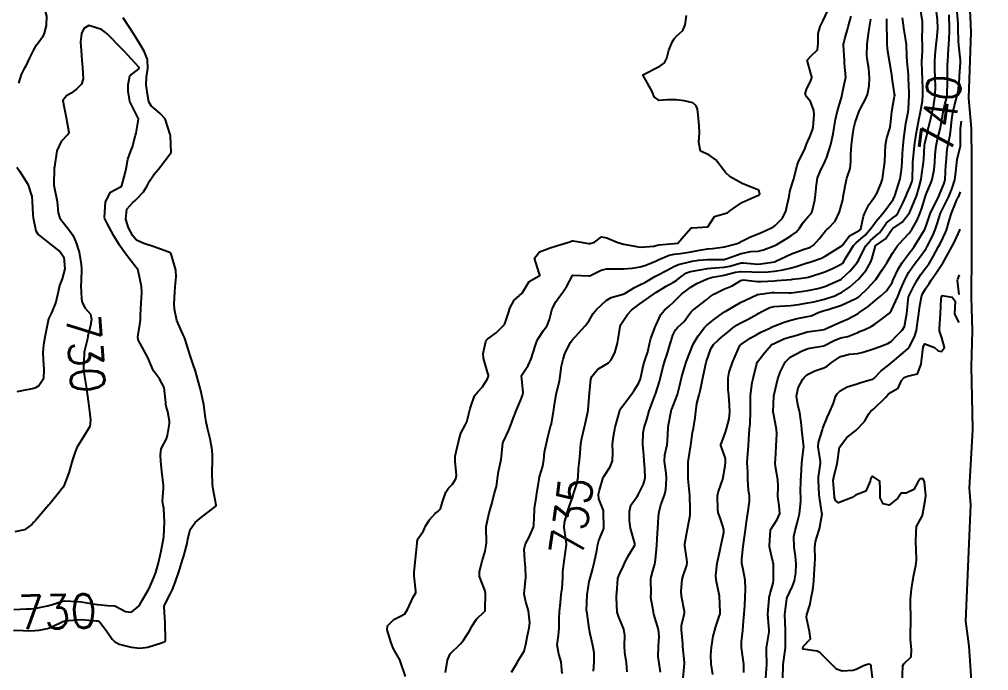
# Model space of a CAD drawing. Header units: metres. Extents: x 318500 to 325275, y 7408834 to 7428799.
# Drawn here: x 324005.7 to 324121.1, y 7421037.8 to 7421115.3 of the extents above; entities that cross this region are included whole.
import ezdxf
from ezdxf.enums import TextEntityAlignment as Align

# ---------------------------------------------------------------- set-up
doc = ezdxf.new("R2010")
doc.units = ezdxf.units.M
doc.header["$MEASUREMENT"] = 0
for name, color, linetype in [('Area', 45, 'Continuous'), ('Cotas', 45, 'Continuous'), ('Curvas de Nivel 1m', 11, 'Continuous'), ('Curvas de Nivel 5m', 15, 'Continuous'), ('Vias Primárias', 230, 'Continuous')]:
    doc.layers.add(name, color=color, linetype=linetype)
doc.styles.add('Style-STANDARD', font='STANDARD.shx')

msp = doc.modelspace()

# ---------------------------------------------------------------- linework, layer by layer
at = {"layer": 'Area'}
msp.add_lwpolyline([(324118.76, 7421117.38), (324118.94, 7421113.77), (324118.67, 7421105.9), (324118.96, 7421102.3), (324119.01, 7421098.55), (324119.02, 7421087.43), (324118.98, 7421082.22), (324119.1, 7421078.19), (324118.98, 7421073.93), (324119.1, 7421068.48), (324119.12, 7421066.42), (324118.72, 7421059.46), (324118.88, 7421057.51), (324118.31, 7421043.64), (324118.71, 7421040.66), (324119.02, 7421035.97)], dxfattribs=at)
at = {"layer": 'Curvas de Nivel 1m', "flags": 128}
for points, elevation in [([(324004.79, 7421118.9), (324005.99, 7421118.6), (324007.46, 7421118.18), (324007.98, 7421117.93), (324008.26, 7421117.65), (324008.5, 7421117.11), (324008.9, 7421115.64), (324008.86, 7421114.56), (324008.62, 7421113.64), (324008.42, 7421113.15), (324007.91, 7421112.45), (324007.54, 7421112.02), (324007.33, 7421111.66), (324006.86, 7421110.69), (324006.38, 7421109.67), (324006.2, 7421109.34), (324005.87, 7421108.7), (324005.55, 7421107.67)], 731), ([(324051.64, 7421037.05), (324050.95, 7421039.06), (324050.22, 7421040.33), (324049.91, 7421041.08), (324049.46, 7421042.62), (324049.5, 7421043.08), (324050.23, 7421043.86), (324051.02, 7421044.23), (324051.56, 7421044.51), (324051.88, 7421045.05), (324052.58, 7421046.57), (324052.85, 7421047.03), (324052.88, 7421047.21), (324052.67, 7421049.04), (324052.66, 7421049.46), (324052.81, 7421051.03), (324053.02, 7421052.92), (324053.03, 7421053.03), (324053.04, 7421053.13), (324053.14, 7421053.47), (324053.79, 7421054.39), (324054.04, 7421055.02), (324054.47, 7421055.72), (324055.18, 7421056.46), (324055.49, 7421056.7), (324055.8, 7421057), (324056.05, 7421057.85), (324056.44, 7421058.99), (324056.75, 7421059.46), (324057.22, 7421059.96), (324057.63, 7421060.58), (324057.71, 7421060.97), (324057.55, 7421062.69), (324057.53, 7421062.98), (324057.56, 7421063.27), (324057.93, 7421064.97), (324058.23, 7421066.04), (324058.73, 7421066.96), (324058.93, 7421067.35), (324059.35, 7421068.95), (324059.86, 7421070.45), (324060.23, 7421070.94), (324060.79, 7421071.52), (324061.39, 7421072.48), (324061.51, 7421072.82), (324061.51, 7421072.93), (324061.41, 7421073.3), (324060.9, 7421074.94), (324060.88, 7421075.49), (324061.21, 7421076.93), (324061.29, 7421077.09), (324061.45, 7421077.23), (324062.43, 7421077.95), (324063.39, 7421078.9), (324063.42, 7421078.96), (324063.48, 7421079.16), (324063.92, 7421080.48), (324064.06, 7421080.89), (324064.57, 7421081.84), (324065.53, 7421082.69), (324065.63, 7421082.88), (324066.35, 7421084.07), (324067.56, 7421084.76), (324067.62, 7421084.79), (324067.63, 7421084.85), (324067.56, 7421085.08), (324066.97, 7421086.86), (324067.6, 7421087.62), (324068.85, 7421088.08), (324069.6, 7421088.31), (324069.99, 7421088.44), (324071.2, 7421088.8), (324071.49, 7421088.92), (324071.61, 7421088.93), (324072.31, 7421088.79), (324073.43, 7421088.59), (324073.61, 7421088.6), (324074.12, 7421088.76), (324074.96, 7421089.41), (324075.62, 7421089.27), (324076.91, 7421088.73), (324077.61, 7421088.53), (324079.13, 7421088.22), (324079.6, 7421088.18), (324081.2, 7421088.26), (324081.61, 7421088.38), (324081.83, 7421088.43), (324083.61, 7421088.58), (324084.06, 7421088.63), (324084.77, 7421089.47), (324085.64, 7421090.45), (324085.77, 7421090.48), (324087.64, 7421090.58), (324088.43, 7421091.8), (324089.66, 7421092.15), (324089.96, 7421092.26), (324090.37, 7421092.55), (324091.68, 7421093.46), (324093.44, 7421094.26), (324093.69, 7421094.36), (324093.77, 7421094.42), (324093.8, 7421094.5), (324093.7, 7421094.95), (324092.98, 7421095.23), (324091.71, 7421095.73), (324090.27, 7421096.55), (324089.73, 7421097.04), (324088.56, 7421098.57), (324087.76, 7421099.17), (324086.74, 7421099.57), (324086.54, 7421100.6), (324086.63, 7421101.75), (324086.59, 7421102.6), (324086.49, 7421103.93), (324086.4, 7421104.6), (324086.23, 7421105), (324085.84, 7421105.33), (324084.79, 7421105.58), (324083.84, 7421105.71), (324082.78, 7421105.71), (324081.84, 7421105.63), (324081.24, 7421106.06), (324081, 7421106.67), (324079.88, 7421108.69), (324081.9, 7421109.71), (324082.47, 7421110.09), (324082.75, 7421110.65), (324082.98, 7421111.59), (324083.42, 7421112.65), (324083.61, 7421112.97), (324083.94, 7421113.33), (324084.64, 7421113.94), (324084.91, 7421114.63), (324085.09, 7421115.74)], 732), ([(324056.39, 7421037.53), (324056.62, 7421038.99), (324056.96, 7421039.74), (324058.16, 7421040.96), (324058.55, 7421041.38), (324058.99, 7421042.04), (324059.32, 7421042.63), (324059.47, 7421042.95), (324060.08, 7421043.88), (324061.03, 7421044.78), (324061.1, 7421044.86), (324061.11, 7421044.93), (324061.12, 7421045.01), (324061.14, 7421046.93), (324061.06, 7421047.35), (324060.46, 7421048.94), (324060.45, 7421049.57), (324060.8, 7421050.93), (324060.87, 7421051.17), (324061.12, 7421051.97), (324061.28, 7421052.93), (324061.22, 7421054.87), (324061.22, 7421054.93), (324061.58, 7421056.53), (324061.7, 7421056.92), (324061.9, 7421057.62), (324062.21, 7421058.92), (324062.46, 7421059.67), (324062.64, 7421060.91), (324062.7, 7421061.45), (324063.04, 7421062.9), (324063.22, 7421064.83), (324063.23, 7421064.9), (324063.25, 7421064.94), (324063.29, 7421065.03), (324063.9, 7421066.3), (324064.12, 7421066.89), (324064.44, 7421067.77), (324064.88, 7421068.88), (324065.36, 7421069.99), (324065.61, 7421070.62), (324065.64, 7421070.87), (324065.45, 7421072.83), (324065.46, 7421072.88), (324066.23, 7421074.06), (324066.6, 7421074.86), (324067.1, 7421076.51), (324067.21, 7421076.85), (324067.28, 7421077.02), (324067.46, 7421077.33), (324068.08, 7421078.23), (324068.49, 7421078.83), (324068.77, 7421079.55), (324069.11, 7421080.83), (324069.52, 7421081.66), (324070.02, 7421082.32), (324070.37, 7421082.81), (324070.82, 7421083.53), (324071.51, 7421084.8), (324071.53, 7421084.83), (324071.56, 7421084.83), (324072.56, 7421084.79), (324073.56, 7421084.74), (324073.59, 7421084.74), (324073.64, 7421084.77), (324074.91, 7421085.41), (324075.57, 7421085.59), (324076.72, 7421085.58), (324077.57, 7421085.58), (324078.6, 7421085.68), (324079.58, 7421085.81), (324080.24, 7421086.02), (324081.59, 7421086.59), (324081.64, 7421086.61), (324081.73, 7421086.66), (324083.02, 7421087.22), (324083.6, 7421087.33), (324084.37, 7421087.4), (324085.6, 7421087.6), (324086.87, 7421087.85), (324087.6, 7421087.96), (324088.18, 7421087.99), (324089.61, 7421088.19), (324090.98, 7421088.54), (324091.42, 7421088.73), (324091.61, 7421088.84), (324092.72, 7421089.41), (324093.63, 7421089.76), (324094.16, 7421089.97), (324095.22, 7421090.48), (324095.49, 7421090.63), (324095.64, 7421090.74), (324096.5, 7421091.63), (324096.9, 7421092.46), (324097.28, 7421094.05), (324097.33, 7421094.46), (324097.38, 7421094.77), (324097.71, 7421095.81), (324097.87, 7421096.3), (324097.91, 7421096.45), (324098.27, 7421097.92), (324098.47, 7421098.44), (324099.17, 7421099.83), (324099.39, 7421100.43), (324099.49, 7421100.71), (324099.78, 7421101.29), (324100.09, 7421102.12), (324100.15, 7421102.42), (324100.29, 7421103.94), (324100.26, 7421104.42), (324099.84, 7421105.48), (324099.43, 7421106.01), (324099.22, 7421106.43), (324099.36, 7421106.92), (324099.87, 7421107.98), (324099.99, 7421108.3), (324100.01, 7421108.42), (324099.89, 7421108.83), (324099.44, 7421110.43), (324099.92, 7421110.94), (324100.67, 7421111.66), (324100.78, 7421112.41), (324100.75, 7421113.61), (324100.98, 7421114.41), (324101.32, 7421115.06), (324101.94, 7421116.4)], 733), ([(324064.25, 7421037.56), (324064.95, 7421038.77), (324064.99, 7421038.83), (324065.02, 7421038.87), (324065.74, 7421040.08), (324065.97, 7421040.86), (324066.12, 7421041.72), (324066.35, 7421042.86), (324066.42, 7421043.45), (324066.27, 7421044.86), (324065.94, 7421045.96), (324065.75, 7421046.86), (324065.86, 7421048.07), (324065.95, 7421048.86), (324065.93, 7421050.03), (324065.84, 7421050.86), (324065.76, 7421052.23), (324065.92, 7421052.86), (324066.35, 7421053.65), (324066.87, 7421054.85), (324066.91, 7421055.1), (324066.97, 7421056.85), (324066.99, 7421057.05), (324067.2, 7421058.28), (324067.28, 7421058.85), (324067.53, 7421060.56), (324067.6, 7421060.84), (324068, 7421062.1), (324068.09, 7421062.84), (324068.19, 7421063.74), (324068.41, 7421064.83), (324068.57, 7421065.56), (324068.91, 7421066.83), (324069, 7421067.15), (324069.3, 7421068.82), (324069.35, 7421069.16), (324069.55, 7421070.64), (324069.59, 7421070.82), (324069.97, 7421072.23), (324070.06, 7421072.81), (324070.21, 7421074.02), (324070.39, 7421074.81), (324070.66, 7421075.58), (324071.27, 7421076.8), (324071.34, 7421076.92), (324071.45, 7421077.07), (324072.27, 7421077.98), (324073.04, 7421078.78), (324073.23, 7421079.02), (324073.49, 7421079.45), (324073.99, 7421080.28), (324074.37, 7421080.76), (324075.52, 7421081.82), (324076.11, 7421082.15), (324077.53, 7421082.55), (324077.88, 7421082.71), (324078.89, 7421083.35), (324079.54, 7421083.66), (324080.22, 7421084.01), (324081.32, 7421084.66), (324081.48, 7421084.75), (324081.56, 7421084.79), (324082.8, 7421085.42), (324083.58, 7421085.86), (324084.12, 7421086.09), (324085.59, 7421086.46), (324085.72, 7421086.48), (324086.57, 7421086.6), (324087.59, 7421086.69), (324089.46, 7421086.7), (324089.59, 7421086.71), (324089.81, 7421086.77), (324091.6, 7421087.4), (324092.73, 7421087.64), (324093.6, 7421087.7), (324094.26, 7421087.84), (324095.61, 7421088.37), (324095.83, 7421088.48), (324096.94, 7421089.14), (324097.63, 7421089.57), (324098.13, 7421089.94), (324098.54, 7421090.44), (324098.98, 7421091.1), (324099.66, 7421091.88), (324099.92, 7421092.16), (324100.06, 7421092.42), (324100.36, 7421093.74), (324100.45, 7421094.41), (324100.55, 7421095.57), (324100.7, 7421096.41), (324100.98, 7421097.16), (324101.59, 7421098.4), (324101.64, 7421098.51), (324101.75, 7421098.75), (324102.28, 7421100.39), (324102.54, 7421101.64), (324102.66, 7421102.39), (324102.84, 7421103.36), (324103.08, 7421104.38), (324103.56, 7421106.09), (324103.62, 7421106.37), (324103.66, 7421106.57), (324103.87, 7421107.48), (324104.03, 7421108.22), (324104.04, 7421108.37), (324103.91, 7421110.08), (324103.89, 7421110.37), (324103.78, 7421112.22), (324103.78, 7421112.37), (324103.8, 7421112.5), (324103.94, 7421112.97), (324104.26, 7421114.06), (324104.35, 7421114.37), (324104.68, 7421115.67)], 734), ([(324082, 7421037.58), (324081.83, 7421038.65), (324081.73, 7421039.42), (324081.74, 7421040.65), (324081.84, 7421041.8), (324081.76, 7421042.65), (324081.2, 7421044.48), (324081.16, 7421044.66), (324081.14, 7421044.77), (324081.04, 7421045.4), (324080.85, 7421046.46), (324080.85, 7421046.66), (324080.86, 7421046.86), (324080.85, 7421048.66), (324080.87, 7421048.87), (324081.09, 7421049.64), (324081.32, 7421050.44), (324081.36, 7421050.66), (324081.39, 7421050.94), (324081.54, 7421052.65), (324081.65, 7421054.15), (324081.68, 7421054.65), (324081.74, 7421056.1), (324081.82, 7421056.65), (324082.04, 7421057.5), (324082.47, 7421058.65), (324082.63, 7421059.23), (324082.72, 7421060.65), (324082.66, 7421061.24), (324082.46, 7421062.65), (324082.49, 7421063.43), (324082.78, 7421064.65), (324082.84, 7421065.1), (324082.92, 7421066.64), (324082.96, 7421067.01), (324083.25, 7421068.64), (324083.28, 7421068.72), (324083.35, 7421068.89), (324084, 7421070.63), (324084.29, 7421071.72), (324084.5, 7421072.62), (324084.69, 7421073.34), (324085.1, 7421074.61), (324085.44, 7421075.51), (324085.89, 7421076.6), (324086.46, 7421077.6), (324087.24, 7421078.58), (324087.36, 7421078.71), (324087.48, 7421078.83), (324088.45, 7421079.62), (324089.51, 7421080.4), (324089.61, 7421080.46), (324089.75, 7421080.56), (324091.52, 7421081.59), (324093.46, 7421082.5), (324093.52, 7421082.51), (324095.27, 7421082.75), (324095.53, 7421082.76), (324097.27, 7421082.71), (324097.53, 7421082.73), (324099.03, 7421082.93), (324099.54, 7421083.01), (324100.72, 7421083.23), (324101.55, 7421083.49), (324102.18, 7421083.77), (324103.53, 7421084.37), (324103.55, 7421084.38), (324104.58, 7421085.35), (324105.39, 7421086.34), (324105.59, 7421086.67), (324106.15, 7421087.79), (324106.44, 7421088.33), (324106.98, 7421088.96), (324107.63, 7421089.51), (324108.07, 7421089.88), (324108.39, 7421090.31), (324108.91, 7421091.04), (324109.66, 7421091.64), (324110.03, 7421091.92), (324110.3, 7421092.28), (324110.87, 7421093.46), (324111.22, 7421094.27), (324111.36, 7421094.6), (324111.71, 7421095.4), (324111.95, 7421096.03), (324111.99, 7421096.26), (324112.02, 7421097.99), (324112.03, 7421098.26), (324112.2, 7421099.82), (324112.24, 7421100.26), (324112.42, 7421101.63), (324112.53, 7421102.26), (324112.75, 7421103.32), (324112.95, 7421104.25), (324113.17, 7421105.57), (324113.22, 7421106.25), (324113.22, 7421106.89), (324113.19, 7421108.25), (324113.15, 7421108.99), (324113.11, 7421110.25), (324113.17, 7421111.5), (324113.17, 7421112.25), (324113.15, 7421113.04), (324113.2, 7421114.25), (324113.18, 7421115.04), (324112.98, 7421116.26)], 738), ([(324084.7, 7421036.84), (324084.85, 7421038.61), (324084.85, 7421038.71), (324084.66, 7421040.61), (324084.64, 7421040.95), (324084.51, 7421042.61), (324084.51, 7421043.11), (324084.86, 7421044.61), (324084.86, 7421044.78), (324084.51, 7421046.62), (324084.46, 7421047.22), (324084.58, 7421048.62), (324084.67, 7421049.04), (324085.11, 7421050.31), (324085.17, 7421050.55), (324085.17, 7421050.61), (324085.17, 7421050.67), (324085.11, 7421051), (324084.89, 7421052.61), (324084.89, 7421052.85), (324085.16, 7421054.38), (324085.19, 7421054.58), (324085.2, 7421054.61), (324085.53, 7421056.26), (324085.54, 7421056.6), (324085.54, 7421056.95), (324085.47, 7421058.61), (324085.27, 7421060.57), (324085.28, 7421060.61), (324085.27, 7421062.61), (324085.6, 7421064.61), (324085.82, 7421066.1), (324085.9, 7421066.6), (324086.1, 7421067.84), (324086.18, 7421068.6), (324086.31, 7421069.55), (324086.58, 7421070.59), (324086.74, 7421071.23), (324087.02, 7421072.59), (324087.43, 7421074.46), (324087.45, 7421074.56), (324087.46, 7421074.58), (324087.98, 7421076.04), (324088.31, 7421076.57), (324088.89, 7421077.13), (324089.47, 7421077.61), (324089.99, 7421078.04), (324090.61, 7421078.54), (324091.11, 7421078.91), (324091.49, 7421079.13), (324092.41, 7421079.6), (324093.51, 7421080.18), (324093.71, 7421080.29), (324094.05, 7421080.49), (324095.02, 7421080.98), (324095.52, 7421081.09), (324096.17, 7421081.12), (324097.52, 7421081.22), (324098.41, 7421081.33), (324099.52, 7421081.52), (324100.26, 7421081.67), (324101.53, 7421081.97), (324102.74, 7421082.38), (324103.28, 7421082.63), (324103.54, 7421082.76), (324104.51, 7421083.39), (324105.56, 7421084.34), (324106.47, 7421085.44), (324107.01, 7421086.33), (324107.17, 7421086.75), (324107.58, 7421088.32), (324107.59, 7421088.34), (324107.61, 7421088.35), (324108.77, 7421089.15), (324109.57, 7421090.29), (324109.6, 7421090.33), (324109.64, 7421090.37), (324110.78, 7421091.14), (324111.64, 7421092.26), (324111.67, 7421092.32), (324112.25, 7421093.69), (324112.45, 7421094.25), (324112.76, 7421095.2), (324113.01, 7421096.25), (324113.1, 7421096.87), (324113.3, 7421098.24), (324113.34, 7421098.66), (324113.44, 7421100.24), (324113.48, 7421100.54), (324113.8, 7421101.92), (324113.86, 7421102.18), (324113.87, 7421102.24), (324114.25, 7421103.8), (324114.35, 7421104.23), (324114.49, 7421104.88), (324114.68, 7421106.23), (324114.73, 7421107.37), (324114.71, 7421108.23), (324114.65, 7421109.48), (324114.64, 7421110.23), (324114.7, 7421111.01), (324114.83, 7421112.23), (324114.94, 7421113.23), (324115, 7421114.22), (324114.98, 7421115.22), (324114.85, 7421116.23)], 739), ([(324091.9, 7421037.55), (324091.91, 7421038.52), (324091.81, 7421039.36), (324091.62, 7421040.52), (324091.63, 7421041.17), (324091.78, 7421042.52), (324091.88, 7421043.65), (324091.96, 7421044.52), (324092.04, 7421045.52), (324092.09, 7421046.51), (324092.12, 7421047.46), (324092.06, 7421048.52), (324091.83, 7421049.79), (324091.69, 7421050.52), (324091.67, 7421051.08), (324091.82, 7421052.52), (324091.98, 7421053.68), (324092.1, 7421054.52), (324092.24, 7421055.45), (324092.4, 7421056.51), (324092.58, 7421057.88), (324092.57, 7421058.51), (324092.47, 7421059.26), (324092.4, 7421060.51), (324092.38, 7421061.38), (324092.32, 7421062.51), (324092.37, 7421063.6), (324092.47, 7421064.51), (324092.52, 7421065.29), (324092.59, 7421066.51), (324092.65, 7421067.19), (324092.71, 7421068.51), (324092.69, 7421069.83), (324092.7, 7421070.51), (324092.92, 7421072.04), (324093.01, 7421072.51), (324093.42, 7421074.14), (324093.5, 7421074.43), (324093.54, 7421074.5), (324094.36, 7421075.57), (324095.17, 7421076.48), (324095.33, 7421076.6), (324095.45, 7421076.67), (324096.69, 7421077.24), (324097.47, 7421077.5), (324098.21, 7421077.7), (324099.47, 7421078.07), (324099.77, 7421078.13), (324101.48, 7421078.37), (324101.51, 7421078.37), (324101.56, 7421078.4), (324102.86, 7421079.01), (324103.49, 7421079.27), (324104.24, 7421079.61), (324105.51, 7421080.27), (324105.55, 7421080.3), (324105.62, 7421080.34), (324106.73, 7421081.11), (324107.52, 7421081.77), (324108.18, 7421082.31), (324108.88, 7421082.96), (324109.56, 7421083.96), (324109.66, 7421084.19), (324109.7, 7421084.29), (324110.3, 7421085.56), (324110.73, 7421086.27), (324111.6, 7421087.43), (324111.96, 7421087.9), (324112.21, 7421088.25), (324112.75, 7421089.12), (324113.42, 7421090.24), (324113.49, 7421090.39), (324113.65, 7421090.81), (324114.01, 7421091.89), (324114.15, 7421092.23), (324114.62, 7421093.17), (324115.12, 7421094.22), (324115.29, 7421094.62), (324115.71, 7421095.65), (324115.86, 7421096.07), (324115.88, 7421096.21), (324115.98, 7421097.97), (324116, 7421098.21), (324116.13, 7421099.84), (324116.19, 7421100.21), (324116.48, 7421101.52), (324116.56, 7421102.2), (324116.67, 7421103.35), (324116.81, 7421104.2), (324117.01, 7421105.02), (324117.33, 7421106.2), (324117.41, 7421106.64), (324117.58, 7421108.19), (324117.6, 7421108.47), (324117.71, 7421110.19), (324117.7, 7421110.4), (324117.49, 7421112.19), (324117.47, 7421112.67), (324117.44, 7421114.2), (324117.43, 7421114.73), (324117.33, 7421116.2)], 741), ([(324004.98, 7421042.57), (324006.1, 7421042.54), (324006.98, 7421042.5), (324008.03, 7421042.59), (324008.99, 7421042.77), (324009.61, 7421042.99), (324010.82, 7421043.59), (324011, 7421043.66), (324011.09, 7421043.68), (324013, 7421043.83), (324014.85, 7421043.69), (324015, 7421043.67), (324015.11, 7421043.65), (324015.25, 7421043.54), (324016.02, 7421042.49), (324016.7, 7421041.51), (324016.97, 7421041.21), (324017.54, 7421040.92), (324018.96, 7421040.54), (324020.01, 7421040.41), (324020.96, 7421040.54), (324022.58, 7421041.06), (324022.97, 7421041.21), (324023.06, 7421041.34), (324023.07, 7421041.43), (324023, 7421043.43), (324022.9, 7421045.31), (324022.9, 7421045.43), (324022.93, 7421045.52), (324023.02, 7421045.71), (324023.62, 7421046.85), (324023.89, 7421047.42), (324024.22, 7421048.26), (324024.61, 7421049.41), (324024.73, 7421049.77), (324025.1, 7421050.96), (324025.23, 7421051.41), (324025.63, 7421052.9), (324025.72, 7421053.4), (324025.98, 7421054.56), (324026.58, 7421055.39), (324027.16, 7421055.85), (324029.06, 7421057.35), (324029.1, 7421057.44), (324028.74, 7421059.36), (324028.67, 7421059.91), (324028.61, 7421061.36), (324028.65, 7421062.75), (324028.67, 7421063.36), (324028.63, 7421064), (324028.37, 7421065.36), (324028.07, 7421066.61), (324027.88, 7421067.37), (324027.81, 7421067.86), (324027.63, 7421069.38), (324027.36, 7421070.71), (324027.19, 7421071.38), (324027.12, 7421071.64), (324026.64, 7421073.39), (324026.33, 7421074.32), (324025.96, 7421075.4), (324025.44, 7421077.05), (324025.31, 7421077.41), (324025.15, 7421077.72), (324024.39, 7421079.42), (324024.14, 7421080.78), (324024.1, 7421081.42), (324024.16, 7421082.79), (324024.22, 7421083.42), (324024.33, 7421084.64), (324024.27, 7421085.42), (324023.78, 7421087.22), (324023.69, 7421087.43), (324023.58, 7421087.51), (324023.45, 7421087.56), (324021.59, 7421088.25), (324020.47, 7421088.6), (324019.6, 7421089.01), (324019.17, 7421089.49), (324018.67, 7421090.45), (324018.33, 7421091.5), (324018.47, 7421092.69), (324019.16, 7421093.49), (324019.44, 7421093.72), (324019.67, 7421093.94), (324020.42, 7421094.74), (324020.89, 7421095.47), (324021.15, 7421096.01), (324021.71, 7421096.86), (324022, 7421097.17), (324022.24, 7421097.45), (324023.74, 7421099.43), (324023.65, 7421101.43), (324023.63, 7421101.57), (324023, 7421103.44), (324022.44, 7421104.09), (324021.81, 7421104.57), (324021.34, 7421104.99), (324021.09, 7421105.47), (324020.93, 7421106.37), (324020.75, 7421107.48), (324020.78, 7421108.39), (324020.95, 7421109.47), (324020.9, 7421110.48), (324020.51, 7421111.48), (324019.92, 7421112.5), (324019.28, 7421113.5), (324018.02, 7421115.45)], 731), ([(324074.01, 7421037.68), (324074.09, 7421038.75), (324074.08, 7421039.87), (324073.93, 7421040.76), (324073.61, 7421042.14), (324073.49, 7421042.76), (324073.24, 7421044.56), (324073.21, 7421044.77), (324073.19, 7421044.93), (324073.24, 7421046.77), (324073.49, 7421048.35), (324073.61, 7421048.76), (324073.95, 7421049.9), (324074.15, 7421050.75), (324074.41, 7421052.04), (324074.52, 7421052.75), (324074.63, 7421053.26), (324075.16, 7421054.46), (324075.24, 7421054.66), (324075.25, 7421054.74), (324075.22, 7421056.71), (324075.22, 7421056.74), (324075.22, 7421056.77), (324075.19, 7421056.83), (324074.65, 7421058.19), (324074.61, 7421058.75), (324074.72, 7421059.25), (324075.18, 7421060.74), (324075.19, 7421060.79), (324075.24, 7421060.87), (324075.99, 7421062), (324076.26, 7421062.73), (324076.31, 7421063.7), (324076.28, 7421064.73), (324076.4, 7421065.64), (324076.61, 7421066.73), (324076.74, 7421067.31), (324077.14, 7421068.72), (324077.2, 7421068.87), (324077.35, 7421069.09), (324078.59, 7421070.7), (324078.91, 7421071.16), (324079.39, 7421071.95), (324079.61, 7421072.48), (324079.66, 7421072.69), (324079.95, 7421074.15), (324080.11, 7421074.68), (324080.49, 7421075.72), (324080.7, 7421076.67), (324080.84, 7421077.29), (324081.35, 7421078.66), (324081.39, 7421078.75), (324081.48, 7421078.93), (324082.03, 7421080.13), (324082.48, 7421080.65), (324083.04, 7421081.12), (324083.52, 7421081.63), (324084.55, 7421082.62), (324085.11, 7421083.04), (324085.54, 7421083.35), (324086.32, 7421083.83), (324087.56, 7421084.4), (324087.68, 7421084.45), (324088.17, 7421084.57), (324089.36, 7421084.77), (324089.56, 7421084.81), (324090.93, 7421085.18), (324091.57, 7421085.28), (324092.86, 7421085.22), (324093.57, 7421085.19), (324094.82, 7421085.24), (324095.57, 7421085.32), (324096.57, 7421085.47), (324097.58, 7421085.71), (324098.15, 7421085.87), (324099.59, 7421086.33), (324099.66, 7421086.35), (324099.87, 7421086.42), (324101.14, 7421086.86), (324101.6, 7421087.09), (324103.49, 7421088.26), (324103.61, 7421088.34), (324103.63, 7421088.37), (324104.48, 7421089.51), (324105.64, 7421090.14), (324105.76, 7421090.22), (324105.83, 7421090.34), (324106.16, 7421091.84), (324106.34, 7421092.33), (324106.8, 7421093.21), (324107.59, 7421094.32), (324107.63, 7421094.38), (324107.69, 7421094.48), (324108.26, 7421095.77), (324108.42, 7421096.31), (324108.58, 7421097.47), (324108.69, 7421098.31), (324108.75, 7421099.3), (324108.76, 7421100.31), (324108.92, 7421101.17), (324109.31, 7421102.3), (324109.38, 7421102.72), (324109.52, 7421104.29), (324109.85, 7421106.13), (324109.87, 7421106.27), (324109.87, 7421106.29), (324109.85, 7421106.43), (324109.58, 7421108.29), (324109.52, 7421108.66), (324109.25, 7421110.3), (324109.06, 7421111.45), (324108.99, 7421112.3), (324108.96, 7421113.29), (324108.93, 7421114.31), (324108.93, 7421115.35)], 736), ([(324078.01, 7421037.62), (324077.96, 7421038.7), (324077.76, 7421039.9), (324077.71, 7421040.7), (324077.74, 7421041.95), (324077.63, 7421042.7), (324077.02, 7421044.11), (324076.84, 7421044.71), (324076.74, 7421046.41), (324076.77, 7421046.71), (324076.8, 7421046.97), (324076.93, 7421048.71), (324076.96, 7421048.84), (324077.09, 7421049.22), (324077.57, 7421050.24), (324077.79, 7421050.7), (324078.25, 7421051.56), (324078.92, 7421052.69), (324078.93, 7421052.9), (324078.43, 7421054.7), (324078.3, 7421055.57), (324078.29, 7421056.7), (324078.46, 7421057.44), (324079.21, 7421058.47), (324079.35, 7421058.69), (324079.97, 7421059.94), (324080.16, 7421060.68), (324080.13, 7421061.81), (324080.06, 7421062.68), (324080, 7421063.4), (324079.88, 7421064.68), (324079.92, 7421066.07), (324080.05, 7421066.68), (324080.35, 7421067.66), (324080.66, 7421068.67), (324081.37, 7421070.6), (324081.39, 7421070.64), (324081.4, 7421070.66), (324081.86, 7421072.19), (324081.99, 7421072.65), (324082.26, 7421073.81), (324082.52, 7421074.65), (324082.76, 7421075.32), (324083.15, 7421076.64), (324083.21, 7421076.88), (324083.47, 7421077.68), (324083.77, 7421078.34), (324084.04, 7421078.63), (324084.79, 7421079.32), (324085.5, 7421080.27), (324085.65, 7421080.47), (324085.79, 7421080.61), (324087.52, 7421081.95), (324087.88, 7421082.23), (324088.36, 7421082.57), (324089.12, 7421082.98), (324089.54, 7421083.15), (324090.52, 7421083.57), (324091.56, 7421084.2), (324091.82, 7421084.26), (324093.55, 7421084.06), (324093.99, 7421084.06), (324095.56, 7421084.17), (324095.85, 7421084.19), (324097.56, 7421084.33), (324097.67, 7421084.34), (324098.51, 7421084.44), (324099.43, 7421084.55), (324099.56, 7421084.58), (324100.96, 7421085.02), (324101.57, 7421085.23), (324102.38, 7421085.59), (324103.59, 7421086.19), (324103.69, 7421086.27), (324103.76, 7421086.37), (324104.03, 7421086.8), (324104.98, 7421088.35), (324105.27, 7421088.69), (324105.62, 7421088.96), (324106.37, 7421089.59), (324107.01, 7421090.33), (324107.26, 7421090.71), (324107.65, 7421091.26), (324108.14, 7421091.83), (324108.56, 7421092.31), (324109.69, 7421093.85), (324109.88, 7421094.29), (324110.33, 7421095.66), (324110.52, 7421096.28), (324110.7, 7421097.31), (324110.75, 7421098.27), (324110.81, 7421099.32), (324110.88, 7421100.27), (324110.97, 7421101.08), (324111.12, 7421102.28), (324111.2, 7421102.88), (324111.47, 7421104.27), (324111.51, 7421104.6), (324111.59, 7421106.27), (324111.59, 7421106.54), (324111.52, 7421108.27), (324111.5, 7421108.66), (324111.36, 7421110.28), (324111.33, 7421110.86), (324111.27, 7421112.28), (324111.17, 7421113.05), (324110.95, 7421114.28), (324110.82, 7421115.44)], 737), ([(324094.52, 7421036.88), (324094.66, 7421038.47), (324094.62, 7421040.13), (324094.63, 7421040.48), (324094.92, 7421042.39), (324094.93, 7421042.47), (324094.93, 7421042.54), (324094.76, 7421044.47), (324094.93, 7421046.36), (324094.94, 7421046.48), (324094.96, 7421046.58), (324095.06, 7421046.93), (324095.39, 7421048.16), (324095.44, 7421048.47), (324095.45, 7421050.13), (324095.44, 7421050.48), (324095.38, 7421050.75), (324095.12, 7421051.78), (324094.96, 7421052.48), (324094.95, 7421052.66), (324095.07, 7421054.48), (324095.09, 7421054.55), (324095.16, 7421054.65), (324095.9, 7421055.75), (324096.18, 7421056.47), (324096.12, 7421057.39), (324095.96, 7421058.47), (324095.98, 7421059.71), (324095.95, 7421060.47), (324095.68, 7421062.06), (324095.66, 7421062.47), (324095.7, 7421062.9), (324095.78, 7421064.47), (324095.85, 7421065.93), (324095.8, 7421066.47), (324095.43, 7421068.4), (324095.42, 7421068.48), (324095.41, 7421068.54), (324095.5, 7421070.48), (324095.52, 7421070.63), (324095.95, 7421072.47), (324096.22, 7421073.28), (324096.83, 7421074.46), (324097.44, 7421075.07), (324098.79, 7421075.77), (324099.45, 7421076.05), (324099.74, 7421076.13), (324101.45, 7421076.4), (324102.73, 7421077.11), (324103.46, 7421077.35), (324104.29, 7421077.54), (324105.48, 7421078.02), (324105.69, 7421078.12), (324106.22, 7421078.33), (324107.08, 7421078.73), (324107.49, 7421079), (324108.26, 7421079.55), (324109.25, 7421080.29), (324109.51, 7421080.65), (324110.24, 7421082.28), (324110.61, 7421083.21), (324111.07, 7421084.27), (324111.23, 7421084.6), (324111.57, 7421085.18), (324112.01, 7421085.83), (324112.32, 7421086.25), (324112.88, 7421086.97), (324113.61, 7421088.01), (324113.74, 7421088.24), (324114.38, 7421089.48), (324114.7, 7421090.22), (324114.94, 7421090.94), (324115.34, 7421092.21), (324115.68, 7421092.94), (324116.33, 7421094.2), (324116.72, 7421095.18), (324117.03, 7421096.19), (324117.13, 7421096.79), (324117.26, 7421098.19), (324117.33, 7421098.62), (324117.71, 7421100.19), (324117.72, 7421100.25), (324117.69, 7421102.19), (324117.7, 7421102.3), (324117.81, 7421103.14)], 742), ([(324005.34, 7421097.68), (324005.71, 7421097.15), (324006.67, 7421095.66), (324007.13, 7421094.19), (324007.2, 7421093.65), (324007.28, 7421092.02), (324007.31, 7421091.65), (324007.62, 7421090.12), (324007.91, 7421089.65), (324009.59, 7421088.32), (324010.5, 7421087.61), (324010.94, 7421086.97), (324011.07, 7421085.6), (324010.74, 7421084.4), (324010.44, 7421083.61), (324010.28, 7421082.84), (324010.02, 7421081.61), (324009.49, 7421080.36), (324009.13, 7421079.63), (324008.84, 7421078.25), (324008.73, 7421077.63), (324008.53, 7421076.54), (324008.46, 7421075.63), (324008.49, 7421074.71), (324008.58, 7421073.63), (324008.52, 7421072.49), (324007.96, 7421071.64), (324007.59, 7421071.42), (324007.37, 7421071.35), (324005.95, 7421071.07), (324005.36, 7421070.95)], 731), ([(324096.55, 7421036.83), (324096.61, 7421038.45), (324096.63, 7421038.77), (324096.86, 7421040.45), (324096.87, 7421040.55), (324096.89, 7421042.45), (324096.88, 7421042.57), (324096.78, 7421044.45), (324097.05, 7421046.34), (324097.08, 7421046.45), (324097.72, 7421047.79), (324097.95, 7421048.44), (324098.12, 7421049.41), (324098.15, 7421050.43), (324098.06, 7421051.38), (324097.89, 7421052.44), (324097.88, 7421053.71), (324098.01, 7421054.44), (324098.28, 7421055.32), (324098.55, 7421056.43), (324098.69, 7421057.92), (324098.69, 7421058.43), (324098.65, 7421058.99), (324098.7, 7421060.43), (324098.72, 7421060.96), (324098.83, 7421062.43), (324099.03, 7421064.16), (324099.04, 7421064.42), (324099, 7421064.72), (324098.82, 7421066.43), (324098.77, 7421066.99), (324098.57, 7421068.43), (324098.35, 7421069.43), (324098.19, 7421070.44), (324098.39, 7421071.43), (324098.92, 7421072.43), (324099.13, 7421072.7), (324099.41, 7421072.95), (324100.37, 7421073.46), (324101.42, 7421073.78), (324101.84, 7421073.98), (324102.32, 7421074.39), (324103.44, 7421075.14), (324104.5, 7421075.42), (324105.44, 7421075.51), (324106.13, 7421075.65), (324107.45, 7421076.11), (324108.01, 7421076.31), (324109.07, 7421076.69), (324109.46, 7421076.95), (324110.12, 7421077.63), (324110.77, 7421078.27), (324111.03, 7421078.72), (324111.32, 7421080.26), (324111.53, 7421082.26), (324112.19, 7421083.61), (324112.54, 7421084.25), (324112.94, 7421084.88), (324113.58, 7421085.7), (324113.82, 7421086), (324113.97, 7421086.23), (324114.44, 7421087.06), (324115.09, 7421088.22), (324115.27, 7421088.56), (324115.63, 7421089.33), (324115.92, 7421089.92), (324116.04, 7421090.2), (324116.4, 7421091.46), (324116.62, 7421092.2), (324117.28, 7421093.78), (324117.48, 7421094.18), (324117.54, 7421094.33), (324117.7, 7421094.73)], 743), ([(324107.29, 7421036.31), (324107.07, 7421038.2), (324107.06, 7421038.32), (324106.95, 7421038.5), (324106.75, 7421038.53), (324106.15, 7421038.33), (324105.35, 7421037.93), (324104.94, 7421037.79), (324103.61, 7421037.69), (324102.94, 7421037.94), (324102.49, 7421038.37), (324100.97, 7421039.91), (324100.65, 7421040.07), (324098.97, 7421040.31), (324098.95, 7421040.4), (324098.95, 7421040.42), (324098.95, 7421040.44), (324098.97, 7421040.63), (324099.85, 7421041.54), (324099.72, 7421042.41), (324099.36, 7421044.08), (324099.41, 7421044.42), (324099.79, 7421045.67), (324099.93, 7421046.41), (324100.12, 7421047.36), (324100.24, 7421048.41), (324100.28, 7421049.22), (324100.37, 7421050.41), (324100.39, 7421051.13), (324100.37, 7421052.41), (324100.43, 7421053.12), (324100.85, 7421054.4), (324100.92, 7421054.65), (324101.19, 7421056.19), (324101.22, 7421056.37), (324101.22, 7421056.4), (324101.21, 7421056.42), (324101.19, 7421056.54), (324100.93, 7421058.4), (324100.9, 7421058.71), (324100.8, 7421060.4), (324100.82, 7421060.83), (324101.05, 7421062.4), (324101.05, 7421062.63), (324100.78, 7421064.41), (324100.79, 7421064.91), (324101.26, 7421066.4), (324101.27, 7421066.45), (324101.32, 7421066.62), (324101.83, 7421067.9), (324102.09, 7421068.39), (324102.58, 7421069.6), (324102.81, 7421070.38), (324103.03, 7421070.72), (324103.38, 7421071.06), (324104.23, 7421071.52), (324105.39, 7421071.91), (324105.72, 7421072.01), (324106.78, 7421072.33), (324107.27, 7421072.45), (324107.4, 7421072.54), (324108.28, 7421073.45), (324109.35, 7421074.29), (324109.43, 7421074.35), (324109.85, 7421074.7), (324111.45, 7421076.05), (324111.54, 7421076.16), (324111.59, 7421076.26), (324112.23, 7421077.49), (324112.46, 7421078.25), (324112.6, 7421079.15), (324112.75, 7421080.25), (324112.84, 7421080.93), (324113.05, 7421082.24), (324113.18, 7421082.6), (324113.54, 7421083.21), (324113.96, 7421083.83), (324114.22, 7421084.23), (324114.77, 7421085.02), (324115.57, 7421086.21), (324115.59, 7421086.24), (324116.67, 7421088.19), (324117, 7421088.81), (324117.63, 7421090.18), (324117.64, 7421090.3)], 744)]:
    msp.add_lwpolyline(points, dxfattribs=dict(at, elevation=elevation))
at = {"layer": 'Curvas de Nivel 5m', "flags": 128}
for points, elevation in [([(324088.22, 7421037.28), (324088.04, 7421038.56), (324087.98, 7421039.58), (324088.06, 7421040.56), (324088.28, 7421041.85), (324088.44, 7421042.56), (324088.58, 7421042.99), (324089.03, 7421044.31), (324089.08, 7421044.5), (324089.08, 7421044.55), (324089.04, 7421045.83), (324089.01, 7421046.51), (324089.02, 7421046.55), (324089, 7421046.6), (324088.63, 7421048.56), (324088.58, 7421049.06), (324088.72, 7421050.56), (324089.13, 7421052.34), (324089.18, 7421052.56), (324089.52, 7421054.19), (324089.52, 7421054.55), (324089.18, 7421055.71), (324088.87, 7421056.56), (324088.81, 7421056.95), (324088.79, 7421058.56), (324088.84, 7421058.94), (324089.23, 7421060), (324089.37, 7421060.43), (324089.4, 7421060.56), (324089.67, 7421062.15), (324089.73, 7421062.55), (324089.71, 7421062.99), (324089.29, 7421064.23), (324089.18, 7421064.56), (324089.18, 7421064.67), (324089.3, 7421064.94), (324089.74, 7421066.13), (324089.85, 7421066.55), (324090.15, 7421067.74), (324090.26, 7421068.55), (324090.21, 7421069.4), (324090.11, 7421070.55), (324090.06, 7421071.23), (324090.04, 7421072.55), (324090.17, 7421073.3), (324090.59, 7421074.54), (324091.45, 7421076.45), (324091.52, 7421076.53), (324092.67, 7421077.31), (324093.47, 7421077.78), (324093.94, 7421078.03), (324094.93, 7421078.49), (324095.3, 7421078.67), (324095.48, 7421078.76), (324096.71, 7421079.25), (324097.5, 7421079.47), (324098.28, 7421079.66), (324099.5, 7421079.9), (324099.92, 7421080), (324100.87, 7421080.41), (324101.34, 7421080.57), (324101.51, 7421080.62), (324101.83, 7421080.71), (324103.52, 7421081.26), (324105.25, 7421082.07), (324105.53, 7421082.21), (324105.61, 7421082.26), (324105.69, 7421082.34), (324106.63, 7421083.24), (324107.56, 7421084.24), (324107.6, 7421084.28), (324107.63, 7421084.32), (324108.4, 7421085.48), (324108.92, 7421086.3), (324109.6, 7421087.46), (324110.15, 7421088.28), (324110.85, 7421089.05), (324111.63, 7421089.86), (324111.81, 7421090.09), (324111.91, 7421090.26), (324112.53, 7421091.38), (324112.91, 7421092.25), (324113.11, 7421092.81), (324113.56, 7421094.24), (324113.59, 7421094.34), (324113.7, 7421094.66), (324114.16, 7421095.79), (324114.32, 7421096.23), (324114.57, 7421097.39), (324114.65, 7421098.23), (324114.71, 7421099.17), (324114.81, 7421100.22), (324114.97, 7421101.03), (324115.27, 7421102.22), (324115.36, 7421102.66), (324115.63, 7421104.21), (324115.84, 7421105.13), (324116.07, 7421105.98), (324116.1, 7421106.21), (324116.17, 7421107.92), (324116.17, 7421108.21), (324116.17, 7421109.94), (324116.19, 7421110.21), (324116.29, 7421111.84), (324116.31, 7421112.21), (324116.38, 7421113.78), (324116.39, 7421114.21), (324116.36, 7421115.83)], 740), ([(324005.01, 7421045.02), (324006.48, 7421045.12), (324007.01, 7421045.12), (324007.48, 7421045.17), (324009.02, 7421045.45), (324009.62, 7421045.61), (324010.62, 7421046), (324011.03, 7421046.06), (324012.59, 7421046), (324013.03, 7421045.95), (324014.92, 7421045.64), (324015.02, 7421045.63), (324016.17, 7421045.52), (324016.97, 7421045.46), (324017.02, 7421045.45), (324018.31, 7421044.8), (324019.01, 7421044.72), (324019.92, 7421045.48), (324020.33, 7421046.17), (324021.05, 7421047.4), (324021.07, 7421047.44), (324021.08, 7421047.46), (324021.67, 7421048.85), (324021.89, 7421049.45), (324022.22, 7421050.57), (324022.43, 7421051.44), (324022.54, 7421052), (324022.81, 7421053.43), (324022.85, 7421053.72), (324022.95, 7421055.43), (324022.85, 7421057.11), (324022.77, 7421057.44), (324022.69, 7421057.94), (324022.82, 7421059.44), (324022.82, 7421059.83), (324022.62, 7421061.44), (324022.51, 7421062.7), (324022.46, 7421063.44), (324022.56, 7421064.15), (324023.2, 7421065.43), (324023.23, 7421065.49), (324023.29, 7421065.73), (324023.55, 7421067.19), (324023.55, 7421067.43), (324023.33, 7421068.55), (324023.15, 7421069.25), (324023.11, 7421069.43), (324023.09, 7421069.68), (324022.88, 7421071.44), (324022.33, 7421072.5), (324021.63, 7421073.46), (324021.55, 7421073.6), (324021.41, 7421073.98), (324020.97, 7421075.02), (324020.73, 7421075.47), (324019.81, 7421077.12), (324019.75, 7421077.49), (324020.02, 7421078.94), (324020.08, 7421079.48), (324020.1, 7421080.1), (324020.17, 7421081.48), (324020.25, 7421082.75), (324020.22, 7421083.48), (324019.86, 7421085.18), (324019.77, 7421085.49), (324019.69, 7421085.61), (324019.56, 7421085.74), (324018.2, 7421087.5), (324017.59, 7421088.4), (324016.92, 7421089.52), (324016.04, 7421091.12), (324015.85, 7421091.54), (324015.81, 7421091.71), (324015.92, 7421093.54), (324016.52, 7421094.69), (324017.69, 7421095.33), (324017.8, 7421095.4), (324017.87, 7421095.51), (324018.26, 7421096.96), (324018.36, 7421097.5), (324018.59, 7421098.64), (324018.89, 7421099.5), (324019.13, 7421100.12), (324019.5, 7421101.49), (324019.55, 7421101.72), (324019.8, 7421103.17), (324019.83, 7421103.46), (324019.83, 7421103.49), (324019.82, 7421103.51), (324019.8, 7421103.52), (324018.81, 7421105.5), (324018.62, 7421106.72), (324018.62, 7421107.5), (324018.81, 7421108.55), (324019.88, 7421109.4), (324019.92, 7421109.49), (324019.92, 7421109.53), (324019.88, 7421109.59), (324018.12, 7421111.51), (324017.9, 7421111.74), (324016.1, 7421113.54), (324015.93, 7421113.71), (324015.42, 7421114.06), (324013.94, 7421114.54), (324013.34, 7421114.18), (324013.05, 7421113.58), (324012.94, 7421112.55), (324013, 7421111.58), (324013.11, 7421110.36), (324013.18, 7421109.58), (324013.24, 7421108.19), (324013.06, 7421107.58), (324012.48, 7421106.95), (324011.83, 7421106.51), (324011.27, 7421106.16), (324010.85, 7421105.6), (324011, 7421104.79), (324011.25, 7421103.6), (324011.55, 7421101.82), (324011.45, 7421101.59), (324010.63, 7421100.73), (324010.13, 7421099.61), (324009.84, 7421097.73), (324009.82, 7421097.62), (324009.82, 7421097.52), (324009.75, 7421095.62), (324009.75, 7421095.56), (324010.15, 7421093.61), (324010.28, 7421092.25), (324010.49, 7421091.61), (324011.62, 7421090.15), (324012.04, 7421089.59), (324012.4, 7421088.78), (324012.79, 7421087.58), (324013.03, 7421086.11), (324013.05, 7421085.58), (324013, 7421084.11), (324012.98, 7421083.58), (324013.06, 7421082.02), (324013.14, 7421081.57), (324013.49, 7421080.9), (324014.11, 7421080.18), (324014.25, 7421079.56), (324014.14, 7421078.89), (324013.83, 7421077.56), (324013.76, 7421077.25), (324013.42, 7421075.81), (324013.38, 7421075.61), (324013.37, 7421075.57), (324013.3, 7421073.67), (324013.31, 7421073.57), (324013.39, 7421072.99), (324013.61, 7421071.57), (324013.65, 7421071.28), (324013.89, 7421069.56), (324014.05, 7421068.28), (324014.13, 7421067.56), (324014.06, 7421066.81), (324013.29, 7421065.57), (324012.52, 7421064.33), (324012.23, 7421063.58), (324012, 7421062.83), (324011.62, 7421061.59), (324011.53, 7421061.3), (324011.22, 7421060.45), (324010.99, 7421059.82), (324010.87, 7421059.6), (324010.14, 7421058.66), (324009.28, 7421057.62), (324009.18, 7421057.5), (324007.57, 7421055.64), (324007.38, 7421055.42), (324007.15, 7421055.15), (324006.28, 7421054.52), (324005.14, 7421054.29)], 730), ([(324070.3, 7421037.43), (324070.15, 7421038.8), (324069.87, 7421039.71), (324069.69, 7421040.81), (324069.84, 7421041.95), (324069.91, 7421042.81), (324069.92, 7421043.91), (324069.98, 7421044.81), (324070.07, 7421045.83), (324070.15, 7421046.8), (324070.27, 7421047.59), (324070.35, 7421048.8), (324070.37, 7421049.52), (324070.53, 7421050.8), (324070.77, 7421052.44), (324070.79, 7421052.8), (324070.76, 7421053.17), (324070.54, 7421054.8), (324070.57, 7421055.39), (324070.94, 7421056.79), (324071.2, 7421057.49), (324071.55, 7421058.45), (324071.64, 7421058.79), (324072.02, 7421060), (324072.17, 7421060.78), (324072.24, 7421061.8), (324072.33, 7421062.78), (324072.42, 7421063.64), (324072.51, 7421064.78), (324072.63, 7421065.44), (324072.95, 7421066.77), (324073.02, 7421067.08), (324073.35, 7421068.56), (324073.38, 7421068.73), (324073.39, 7421068.77), (324073.39, 7421068.81), (324073.53, 7421070.77), (324073.71, 7421072.45), (324073.8, 7421072.76), (324074.52, 7421073.65), (324075.42, 7421074.17), (324075.78, 7421074.39), (324076.11, 7421074.73), (324076.57, 7421075.6), (324076.87, 7421076.73), (324076.97, 7421077.22), (324077.19, 7421078.72), (324077.27, 7421078.94), (324077.49, 7421079.3), (324078.06, 7421080.15), (324078.56, 7421080.7), (324079.52, 7421081.43), (324081.29, 7421082.66), (324081.43, 7421082.76), (324081.53, 7421082.82), (324082.67, 7421083.52), (324083.55, 7421084), (324083.94, 7421084.25), (324084.4, 7421084.63), (324085.1, 7421085.09), (324085.57, 7421085.25), (324086.7, 7421085.47), (324087.58, 7421085.61), (324088.45, 7421085.7), (324089.58, 7421085.78), (324090.23, 7421085.9), (324091.59, 7421086.28), (324091.82, 7421086.3), (324093.58, 7421086.15), (324093.92, 7421086.16), (324095.59, 7421086.43), (324095.63, 7421086.44), (324095.72, 7421086.48), (324097.6, 7421087.35), (324099.08, 7421087.91), (324099.61, 7421088.08), (324099.84, 7421088.18), (324100.19, 7421088.41), (324100.87, 7421089.16), (324101.64, 7421090.1), (324101.79, 7421090.25), (324101.96, 7421090.4), (324102.78, 7421091.26), (324103.32, 7421092.38), (324103.68, 7421093.8), (324103.79, 7421094.37), (324104.08, 7421096), (324104.19, 7421096.36), (324104.58, 7421097.52), (324104.65, 7421098.36), (324104.66, 7421099.25), (324104.73, 7421100.36), (324104.84, 7421101.29), (324105, 7421102.35), (324105.15, 7421103.01), (324105.63, 7421104.34), (324105.83, 7421104.75), (324106.41, 7421105.77), (324106.63, 7421106.33), (324106.83, 7421107.37), (324106.89, 7421108.33), (324106.79, 7421109.44), (324106.64, 7421110.34), (324106.57, 7421110.99), (324106.59, 7421112.34), (324106.75, 7421113.54), (324106.88, 7421114.34), (324107.02, 7421115.29)], 735), ([(324117.54, 7421082.51), (324117.34, 7421084.18), (324117.4, 7421084.35), (324117.57, 7421084.85)], 745), ([(324110.78, 7421036.4), (324110.85, 7421038.26), (324110.86, 7421038.35), (324110.95, 7421038.55), (324111.84, 7421039.38), (324111.87, 7421040.25), (324111.74, 7421041.5), (324111.75, 7421042.25), (324111.79, 7421043.49), (324111.79, 7421044.25), (324111.77, 7421045.53), (324111.76, 7421046.25), (324111.86, 7421047.46), (324112.01, 7421048.25), (324112.17, 7421049.17), (324112.38, 7421050.25), (324112.46, 7421050.91), (324112.42, 7421052.25), (324112.4, 7421053), (324112.43, 7421054.25), (324112.48, 7421054.93), (324113.19, 7421056.24), (324113.54, 7421058.24), (324113.59, 7421058.61), (324113.43, 7421060.24), (324113.25, 7421060.59), (324112.89, 7421060.6), (324112.68, 7421060.25), (324112.17, 7421059.31), (324111.22, 7421058.89), (324110.63, 7421058.86), (324110.25, 7421058.27), (324109.2, 7421057.47), (324108.5, 7421057.59), (324108.16, 7421058.31), (324108.14, 7421059.39), (324108.12, 7421060.31), (324107.25, 7421060.92), (324107.01, 7421060.55), (324106.96, 7421060.32), (324106.43, 7421059.12), (324105.21, 7421058.63), (324105.03, 7421058.52), (324104.8, 7421058.35), (324103.2, 7421057.72), (324102.82, 7421057.99), (324102.71, 7421058.38), (324102.66, 7421058.94), (324102.56, 7421060.38), (324102.65, 7421060.98), (324103.04, 7421062.37), (324103.29, 7421064.37), (324104.17, 7421065.49), (324105.23, 7421066.34), (324105.29, 7421066.37), (324105.32, 7421066.4), (324106.26, 7421067.41), (324106.8, 7421068.33), (324107.05, 7421068.63), (324107.36, 7421068.89), (324108.81, 7421070.3), (324109.07, 7421070.6), (324109.38, 7421070.88), (324110.3, 7421071.36), (324110.7, 7421072.27), (324111.01, 7421072.66), (324111.41, 7421072.81), (324112.58, 7421073.08), (324113.01, 7421074.24), (324113.06, 7421074.61), (324113.28, 7421076.24), (324113.31, 7421076.38), (324113.46, 7421076.64), (324114.61, 7421076.22), (324115.06, 7421075.83), (324115.45, 7421075.75), (324115.81, 7421076.2), (324115.47, 7421077.38), (324115.22, 7421078.21), (324115.22, 7421078.48), (324115.32, 7421080.21), (324115.39, 7421082.07), (324115.43, 7421082.21), (324115.46, 7421082.28), (324115.53, 7421082.39), (324116.72, 7421082.19), (324117.09, 7421081.75), (324117, 7421080.19), (324117.5, 7421079.18)], 745)]:
    msp.add_lwpolyline(points, dxfattribs=dict(at, elevation=elevation))
at = {"layer": 'Vias Primárias'}
for points in [[(323715.64, 7420145.55, 0), (323709.04, 7420132.94)], [(323831.09, 7420001.79, 0), (323833.84, 7420008.44, 0.220888)]]:
    msp.add_lwpolyline(points, format="xyb", dxfattribs=at)

# ---------------------------------------------------------------- texts
at = {"layer": 'Cotas', "style": 'Style-STANDARD'}
for s, rotation, p in [('740', 82.755, (324115.29, 7421104.05, 740)), ('730', 274.1291, (324013.56, 7421075.46, 730)), ('735', 82.2804, (324071.38, 7421056.08, 735)), ('730', 1.3336, (324010.18, 7421044.77, 730))]:
    msp.add_text(s, height=4, rotation=rotation, dxfattribs=at).set_placement(p, align=Align.MIDDLE_CENTER)

doc.saveas('drawing.dxf')
